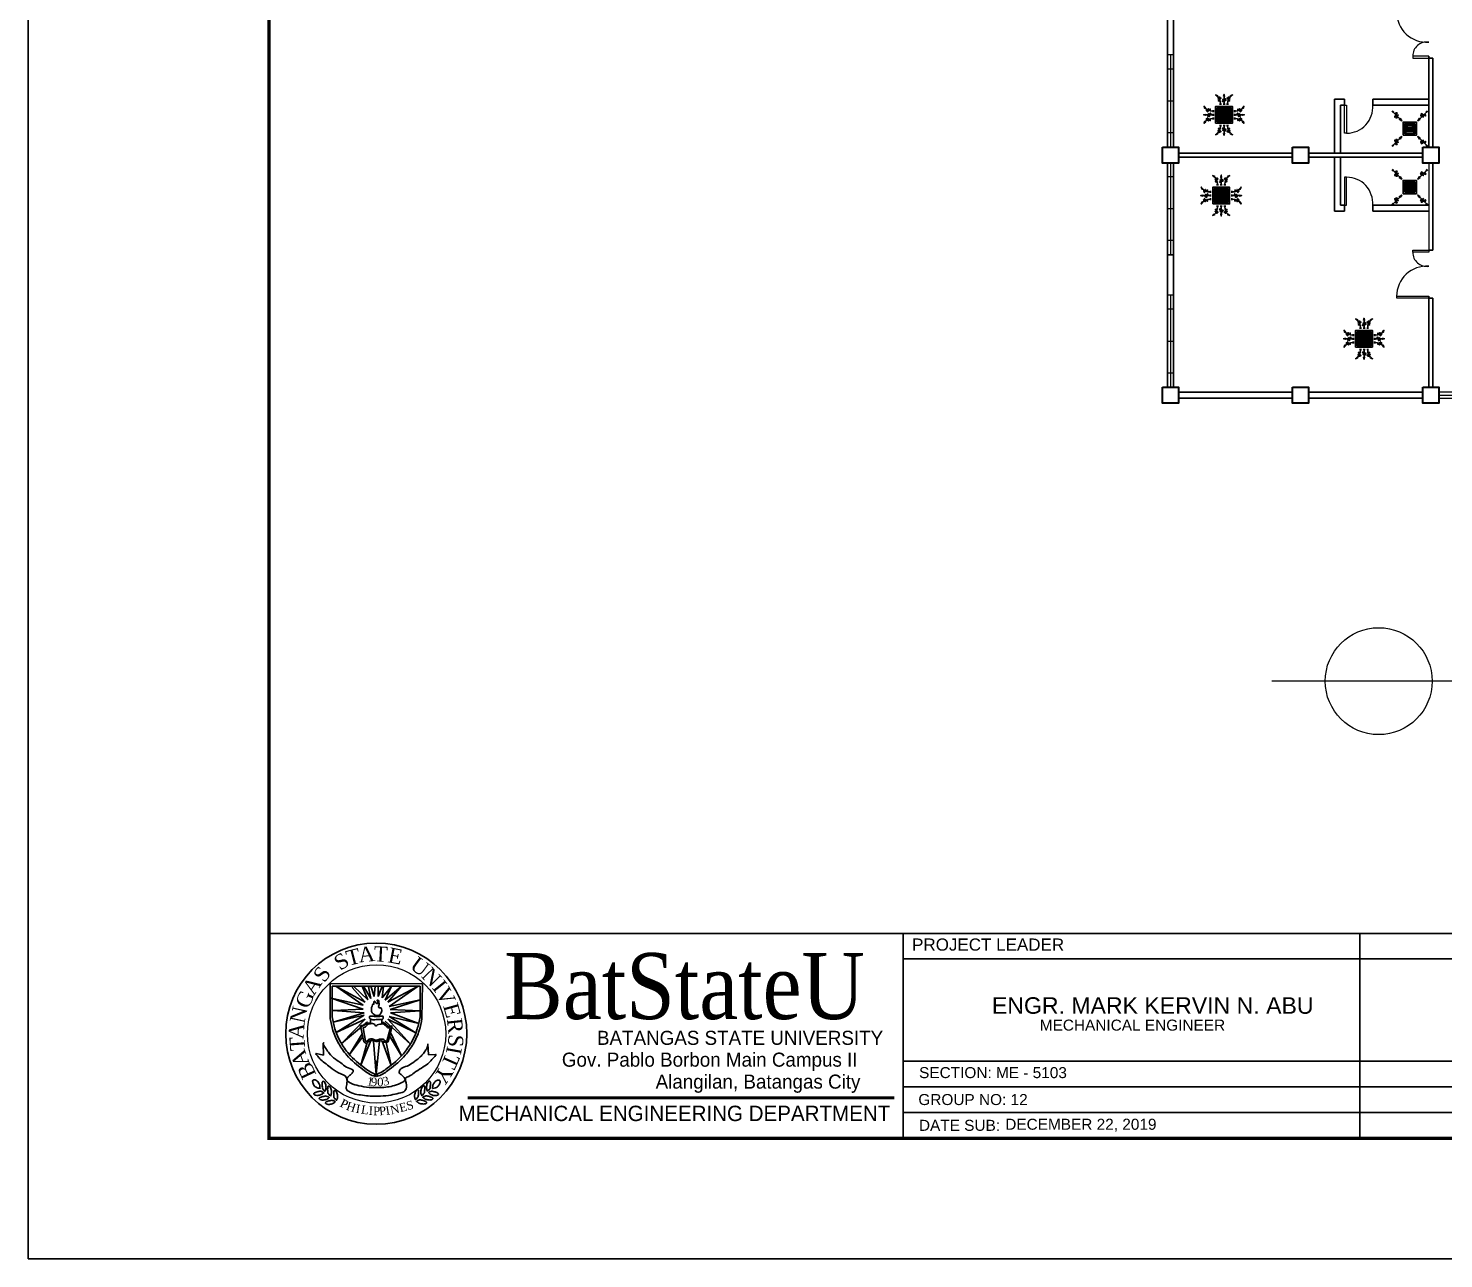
# Model space of a CAD drawing. Header units: millimetres. Extents: x 150 to 360, y 293 to 443.
# Drawn here: x 261.13 to 296.5, y 338.57 to 369.31 of the extents above; entities that cross this region are included whole.
import ezdxf
from ezdxf.enums import TextEntityAlignment as Align

# ---------------------------------------------------------------- set-up
doc = ezdxf.new("R2010")
doc.units = ezdxf.units.MM
doc.header["$MEASUREMENT"] = 0
doc.layers.add('AIR', color=7, linetype='Continuous')
doc.layers.add('template', color=7, linetype='Continuous')
doc.styles.add('arial', font='arial.ttf')
doc.styles.add('CGOTHIC', font='GOTHIC.TTF')
doc.styles.add('GARAMOND', font='GARA.TTF')
doc.styles.get("Standard").update_dxf_attribs({"font": 'arial.ttf'})

# ---------------------------------------------------------------- blocks, each defined once
blk = doc.blocks.new('GRILL-C-IN')
at = {"layer": 'AIR', "ltscale": 3}
for p, q in [((-0.623, 0.601), (-0.674, 0.651)), ((-0.601, 0.623), (-0.651, 0.674)), ((-0.637, 0.637), (-0.3, 0.3)), ((0.637, 0.637), (0.3, 0.3)), ((0.601, 0.623), (0.651, 0.674)), ((0.623, 0.601), (0.674, 0.651)), ((-0.637, -0.637), (-0.3, -0.3)), ((0.637, -0.637), (0.3, -0.3)), ((-0.623, -0.601), (-0.674, -0.651)), ((-0.601, -0.623), (-0.651, -0.674)), ((0.601, -0.623), (0.651, -0.674)), ((0.623, -0.601), (0.674, -0.651))]:
    blk.add_line(p, q, dxfattribs=at)
at = {"layer": 'AIR'}
for p, q in [((-0.188, 0.187), (0.187, -0.188)), ((0.187, 0.187), (-0.188, -0.188))]:
    blk.add_line(p, q, dxfattribs=at)
at = {"layer": 'AIR', "ltscale": 3}
for points in [[(-0.362, 0.393), (-0.393, 0.362), (-0.3, 0.3)], [(0.393, 0.362), (0.362, 0.393), (0.3, 0.3)], [(-0.362, -0.393), (-0.393, -0.362), (-0.3, -0.3)], [(0.393, -0.362), (0.362, -0.393), (0.3, -0.3)]]:
    blk.add_lwpolyline(points, close=True, dxfattribs=at)
at = {"layer": 'AIR'}
for points in [[(-0.25, -0.25), (0.25, -0.25), (0.25, 0.25), (-0.25, 0.25)], [(-0.188, -0.188), (0.187, -0.188), (0.187, 0.187), (-0.188, 0.187)], [(-0.125, -0.125), (0.125, -0.125), (0.125, 0.125), (-0.125, 0.125)], [(-0.062, -0.062), (0.062, -0.062), (0.062, 0.062), (-0.062, 0.062)]]:
    blk.add_lwpolyline(points, close=True, dxfattribs=at)
at = {"layer": 'AIR', "ltscale": 3}
for points in [[(-0.441, 0.441), (-0.512, 0.404), (-0.432, 0.514), (-0.568, 0.43), (-0.477, 0.6), (-0.561, 0.561)], [(0.441, 0.441), (0.404, 0.512), (0.514, 0.432), (0.43, 0.568), (0.6, 0.477), (0.561, 0.561)], [(-0.441, -0.441), (-0.512, -0.404), (-0.432, -0.514), (-0.568, -0.43), (-0.477, -0.6), (-0.561, -0.561)], [(0.441, -0.441), (0.404, -0.512), (0.514, -0.432), (0.43, -0.568), (0.6, -0.477), (0.561, -0.561)]]:
    blk.add_spline(points, degree=3, dxfattribs=at)
for points in [[(-0.3, 0.3), (-0.362, 0.393), (-0.393, 0.362)], [(0.3, 0.3), (0.393, 0.362), (0.362, 0.393)], [(-0.3, -0.3), (-0.362, -0.393), (-0.393, -0.362)], [(0.3, -0.3), (0.393, -0.362), (0.362, -0.393)]]:
    blk.add_solid(points, dxfattribs=at)
blk = doc.blocks.new('FCU-13000P (CASSETTE SPLIT)')
at = {"layer": 'AIR', "ltscale": 3}
for p, q in [((0, 0.523), (0, 1)), ((-0.523, 0), (-1, 0)), ((-0.558, 0.193), (-0.487, 0.193)), ((-0.558, 0.162), (-0.487, 0.162)), ((-0.558, 0.016), (-0.487, 0.016)), ((-0.193, 0.558), (-0.193, 0.487)), ((-0.162, 0.558), (-0.162, 0.487)), ((-0.016, 0.558), (-0.016, 0.487)), ((0.016, 0.558), (0.016, 0.487)), ((0.162, 0.558), (0.162, 0.487)), ((0.193, 0.558), (0.193, 0.487)), ((0.558, 0.193), (0.487, 0.193)), ((0.558, 0.162), (0.487, 0.162)), ((0.558, 0.016), (0.487, 0.016)), ((0.523, 0), (1, 0)), ((-0.558, -0.016), (-0.487, -0.016)), ((-0.558, -0.162), (-0.487, -0.162)), ((-0.558, -0.193), (-0.487, -0.193)), ((-0.193, -0.558), (-0.193, -0.487)), ((-0.162, -0.558), (-0.162, -0.487)), ((-0.016, -0.558), (-0.016, -0.487)), ((0, -0.523), (0, -1)), ((0.016, -0.558), (0.016, -0.487)), ((0.162, -0.558), (0.162, -0.487)), ((0.193, -0.558), (0.193, -0.487)), ((0.558, -0.016), (0.487, -0.016)), ((0.558, -0.162), (0.487, -0.162)), ((0.558, -0.193), (0.487, -0.193))]:
    blk.add_line(p, q, dxfattribs=at)
at = {"layer": 'AIR'}
for p, q in [((0.295, -0.295), (-0.295, 0.295)), ((0.295, 0.295), (-0.295, -0.295))]:
    blk.add_line(p, q, dxfattribs=at)
at = {"layer": 'AIR', "ltscale": 3}
for points in [[(-0.335, 0.895), (-0.311, 0.932), (-0.416, 0.973)], [(-0.022, 0.89), (0.022, 0.89), (0, 1)], [(0.335, 0.895), (0.311, 0.932), (0.416, 0.973)], [(-0.89, 0.022), (-0.89, -0.022), (-1, 0)], [(-0.895, 0.335), (-0.932, 0.311), (-0.973, 0.416)], [(0.89, 0.022), (0.89, -0.022), (1, 0)], [(0.895, 0.335), (0.932, 0.311), (0.973, 0.416)], [(-0.895, -0.335), (-0.932, -0.311), (-0.973, -0.416)], [(0.895, -0.335), (0.932, -0.311), (0.973, -0.416)], [(-0.335, -0.895), (-0.311, -0.932), (-0.416, -0.973)], [(-0.022, -0.89), (0.022, -0.89), (0, -1)], [(0.335, -0.895), (0.311, -0.932), (0.416, -0.973)]]:
    blk.add_lwpolyline(points, close=True, dxfattribs=at)
at = {"layer": 'AIR'}
for points in [[(-0.323, 0.914, -0.171809), (-0.178, 0.558), (-0.178, 0.522)], [(0.323, 0.914, 0.171809), (0.178, 0.558), (0.178, 0.522)], [(-0.914, 0.323, 0.171809), (-0.558, 0.178), (-0.522, 0.178)], [(0.914, 0.323, -0.171809), (0.558, 0.178), (0.522, 0.178)], [(-0.914, -0.323, -0.171809), (-0.558, -0.178), (-0.522, -0.178)], [(-0.323, -0.914, 0.171809), (-0.178, -0.558), (-0.178, -0.522)], [(0.323, -0.914, -0.171809), (0.178, -0.558), (0.178, -0.522)], [(0.914, -0.323, 0.171809), (0.558, -0.178), (0.522, -0.178)]]:
    blk.add_lwpolyline(points, format="xyb", dxfattribs=at)
for points in [[(-0.41, -0.41), (0.41, -0.41), (0.41, 0.41), (-0.41, 0.41)], [(-0.373, 0.31), (-0.348, 0.31), (-0.348, -0.31), (-0.373, -0.31)], [(-0.31, 0.372), (0.31, 0.372), (0.31, 0.348), (-0.31, 0.348)], [(-0.26, -0.26), (0.26, -0.26), (0.26, 0.26), (-0.26, 0.26)], [(-0.21, -0.21), (0.21, -0.21), (0.21, 0.21), (-0.21, 0.21)], [(-0.16, -0.16), (0.16, -0.16), (0.16, 0.16), (-0.16, 0.16)], [(-0.11, -0.11), (0.11, -0.11), (0.11, 0.11), (-0.11, 0.11)], [(-0.06, -0.06), (0.06, -0.06), (0.06, 0.06), (-0.06, 0.06)], [(0.372, 0.31), (0.348, 0.31), (0.348, -0.31), (0.372, -0.31)], [(-0.31, -0.373), (0.31, -0.373), (0.31, -0.348), (-0.31, -0.348)]]:
    blk.add_lwpolyline(points, close=True, dxfattribs=at)
blk.add_lwpolyline([(-0.26, -0.31), (0.26, -0.31, 0.414214), (0.31, -0.26), (0.31, 0.26, 0.414214), (0.26, 0.31), (-0.26, 0.31, 0.414214), (-0.31, 0.26), (-0.31, -0.26, 0.414214)], format="xyb", close=True, dxfattribs=at)
at = {"layer": 'AIR', "ltscale": 3}
for points in [[(-0.268, 0.84), (-0.231, 0.852), (-0.134, 0.882), (-0.422, 0.704), (0.005, 0.903), (-0.358, 0.645), (-0.239, 0.678), (-0.199, 0.69)], [(0.268, 0.84), (0.231, 0.852), (0.134, 0.882), (0.422, 0.704), (-0.005, 0.903), (0.358, 0.645), (0.239, 0.678), (0.199, 0.69)], [(-0.84, 0.268), (-0.852, 0.231), (-0.882, 0.134), (-0.704, 0.422), (-0.903, -0.005), (-0.645, 0.358), (-0.678, 0.239), (-0.69, 0.199)], [(0.84, 0.268), (0.852, 0.231), (0.882, 0.134), (0.704, 0.422), (0.903, -0.005), (0.645, 0.358), (0.678, 0.239), (0.69, 0.199)], [(-0.84, -0.268), (-0.852, -0.231), (-0.882, -0.134), (-0.704, -0.422), (-0.903, 0.005), (-0.645, -0.358), (-0.678, -0.239), (-0.69, -0.199)], [(-0.268, -0.84), (-0.231, -0.852), (-0.134, -0.882), (-0.422, -0.704), (0.005, -0.903), (-0.358, -0.645), (-0.239, -0.678), (-0.199, -0.69)], [(0.268, -0.84), (0.231, -0.852), (0.134, -0.882), (0.422, -0.704), (-0.005, -0.903), (0.358, -0.645), (0.239, -0.678), (0.199, -0.69)], [(0.84, -0.268), (0.852, -0.231), (0.882, -0.134), (0.704, -0.422), (0.903, 0.005), (0.645, -0.358), (0.678, -0.239), (0.69, -0.199)]]:
    blk.add_open_spline(points, degree=3, knots=[0.0032834, 0.0032834, 0.0032834, 0.0032834, 0.0712567, 0.1924075, 0.3347111, 0.5062145, 0.5813292, 0.5813292, 0.5813292, 0.5813292], dxfattribs=at)
for points in [[(0, 0.8), (0.077, 0.776), (-0.058, 0.755), (0.098, 0.718), (-0.087, 0.663), (0, 0.631)], [(-0.8, 0), (-0.776, -0.077), (-0.755, 0.058), (-0.718, -0.098), (-0.663, 0.087), (-0.631, 0)], [(0.8, 0), (0.776, -0.077), (0.755, 0.058), (0.718, -0.098), (0.663, 0.087), (0.631, 0)], [(0, -0.8), (0.077, -0.776), (-0.058, -0.755), (0.098, -0.718), (-0.087, -0.663), (0, -0.631)]]:
    blk.add_spline(points, degree=3, dxfattribs=at)
for points in [[(-0.416, 0.973), (-0.335, 0.895), (-0.311, 0.932)], [(0, 1), (-0.022, 0.89), (0.022, 0.89)], [(0.416, 0.973), (0.335, 0.895), (0.311, 0.932)], [(-1, 0), (-0.89, 0.022), (-0.89, -0.022)], [(-0.973, 0.416), (-0.895, 0.335), (-0.932, 0.311)], [(1, 0), (0.89, 0.022), (0.89, -0.022)], [(0.973, 0.416), (0.895, 0.335), (0.932, 0.311)], [(-0.973, -0.416), (-0.895, -0.335), (-0.932, -0.311)], [(0.973, -0.416), (0.895, -0.335), (0.932, -0.311)], [(-0.416, -0.973), (-0.335, -0.895), (-0.311, -0.932)], [(0, -1), (-0.022, -0.89), (0.022, -0.89)], [(0.416, -0.973), (0.335, -0.895), (0.311, -0.932)]]:
    blk.add_solid(points, dxfattribs=at)

msp = doc.modelspace()

# ---------------------------------------------------------------- linework, layer by layer
at = {"color": 8, "linetype": 'ByBlock', "lineweight": 25}
for p, q in [((289.604, 366.343), (289.604, 371.943)), ((289.754, 366.343), (289.754, 371.943)), ((296.129, 368.618), (296.129, 366.343)), ((296.129, 368.568), (296.229, 368.568)), ((296.229, 368.568), (296.229, 366.343)), ((293.779, 367.543), (293.779, 366.193)), ((294.729, 367.393), (294.729, 367.543)), ((289.879, 366.193), (292.729, 366.193)), ((289.879, 366.093), (292.729, 366.093)), ((293.129, 366.193), (295.979, 366.193)), ((293.129, 366.093), (295.979, 366.093)), ((293.779, 364.743), (293.779, 366.093)), ((289.604, 360.343), (289.604, 365.943)), ((289.754, 360.343), (289.754, 365.943)), ((296.229, 365.943), (296.229, 363.768)), ((296.129, 363.768), (296.229, 363.768)), ((296.129, 362.618), (296.129, 360.343)), ((296.129, 362.568), (296.229, 362.568)), ((296.229, 362.568), (296.229, 360.343)), ((289.879, 360.218), (292.729, 360.218)), ((293.129, 360.218), (295.979, 360.218)), ((289.879, 360.068), (292.729, 360.068)), ((293.129, 360.068), (295.979, 360.068))]:
    msp.add_line(p, q, dxfattribs=at)
at = {"color": 8, "linetype": 'ByBlock', "lineweight": 9}
for p, q in [((289.604, 368.656), (289.754, 368.656)), ((289.679, 368.656), (289.679, 366.343)), ((289.604, 367.5), (289.604, 368.3)), ((289.604, 368.3), (289.754, 368.3)), ((289.754, 368.3), (289.754, 366.7)), ((289.604, 367.5), (289.754, 367.5)), ((289.754, 366.7), (289.604, 366.7)), ((289.679, 365.943), (289.679, 363.656)), ((289.604, 364.812), (289.604, 365.612)), ((289.604, 365.612), (289.754, 365.612)), ((289.754, 365.612), (289.754, 364.012)), ((289.604, 364.812), (289.754, 364.812)), ((289.754, 364.012), (289.604, 364.012)), ((289.604, 363.656), (289.754, 363.656)), ((289.604, 362.656), (289.754, 362.656)), ((289.679, 362.656), (289.679, 360.343)), ((289.604, 361.5), (289.604, 362.3)), ((289.604, 362.3), (289.754, 362.3)), ((289.754, 362.3), (289.754, 360.7)), ((289.604, 361.5), (289.754, 361.5)), ((289.754, 360.7), (289.604, 360.7)), ((299.079, 360.218), (296.379, 360.218)), ((296.379, 360.143), (299.079, 360.143)), ((296.379, 360.068), (299.079, 360.068))]:
    msp.add_line(p, q, dxfattribs=at)
at = {"color": 8, "linetype": 'ByBlock', "lineweight": 25, "ltscale": 0.3}
for p, q in [((294.029, 367.543), (293.779, 367.543)), ((294.029, 367.393), (294.029, 367.543)), ((296.129, 367.543), (294.729, 367.543)), ((294.029, 367.393), (293.929, 367.393)), ((293.929, 366.193), (293.929, 367.393)), ((296.129, 367.393), (294.729, 367.393)), ((293.929, 366.093), (293.929, 364.893)), ((294.029, 364.743), (293.779, 364.743)), ((294.029, 364.893), (293.929, 364.893)), ((294.029, 364.893), (294.029, 364.743)), ((296.129, 364.893), (294.729, 364.893)), ((294.729, 364.893), (294.729, 364.743)), ((296.129, 364.743), (294.729, 364.743))]:
    msp.add_line(p, q, dxfattribs=at)
at = {"color": 8, "lineweight": 9}
for p, q in [((294.679, 366.193), (295.179, 366.193)), ((294.679, 366.093), (295.179, 366.093))]:
    msp.add_line(p, q, dxfattribs=at)
at = {"color": 8, "linetype": 'ByBlock', "lineweight": 13}
msp.add_line((296.129, 365.943), (296.129, 363.718), dxfattribs=at)
at = {"color": 0, "linetype": 'ByBlock', "lineweight": 9}
msp.add_line((297.552, 353), (292.207, 353), dxfattribs=at)
at = {"color": 8, "lineweight": 9}
for points in [[(289.604, 368.656), (289.754, 368.656), (289.754, 366.343), (289.604, 366.343)], [(289.604, 365.943), (289.754, 365.943), (289.754, 363.656), (289.604, 363.656)], [(289.604, 362.656), (289.754, 362.656), (289.754, 360.343), (289.604, 360.343)]]:
    msp.add_lwpolyline(points, close=True, dxfattribs=at)
at = {"color": 8, "lineweight": 13, "ltscale": 0.03}
for points in [[(296.129, 368.568), (296.129, 368.618), (295.729, 368.618), (295.729, 368.568)], [(294.029, 367.393), (294.079, 367.393), (294.079, 366.693), (294.029, 366.693)], [(294.029, 364.893), (294.079, 364.893), (294.079, 365.593), (294.029, 365.593)], [(296.129, 363.768), (296.129, 363.718), (295.729, 363.718), (295.729, 363.768)], [(296.129, 362.618), (296.129, 362.568), (295.329, 362.568), (295.329, 362.618)]]:
    msp.add_lwpolyline(points, close=True, dxfattribs=at)
at = {"color": 8, "linetype": 'ByBlock', "lineweight": 35}
for points in [[(289.479, 366.343), (289.879, 366.343), (289.879, 365.943), (289.479, 365.943)], [(292.729, 366.343), (293.129, 366.343), (293.129, 365.943), (292.729, 365.943)], [(295.979, 366.343), (296.379, 366.343), (296.379, 365.943), (295.979, 365.943)], [(289.479, 360.343), (289.879, 360.343), (289.879, 359.943), (289.479, 359.943)], [(292.729, 360.343), (293.129, 360.343), (293.129, 359.943), (292.729, 359.943)], [(295.979, 360.343), (296.379, 360.343), (296.379, 359.943), (295.979, 359.943)]]:
    msp.add_lwpolyline(points, close=True, dxfattribs=at)
at = {"color": 0, "linetype": 'ByBlock', "lineweight": 9}
msp.add_circle((294.88, 353), 1.336, dxfattribs=at)
at = {"color": 8, "lineweight": 13, "ltscale": 0.03}
for centre, radius, start, end in [((296.08, 369.718), 0.752, 180, 273.6952), ((296.082, 368.618), 0.353, 82.3719, 180), ((294.079, 367.345), 0.652, 270, 4.2422), ((294.079, 364.941), 0.652, 355.7578, 90), ((296.082, 363.718), 0.353, 180, 277.6281), ((296.08, 362.618), 0.752, 86.3048, 180)]:
    msp.add_arc(centre, radius, start, end, dxfattribs=at)
at = {"layer": 'template'}
for p, q in [((261.133, 408.965), (261.133, 338.569)), ((267.149, 346.698), (357.4, 346.698)), ((282.996, 346.699), (282.996, 341.578)), ((282.996, 346.698), (282.996, 341.578)), ((294.405, 346.699), (294.405, 341.578)), ((294.405, 346.698), (294.405, 341.578)), ((282.996, 346.058), (339.567, 346.058)), ((268.676, 345.442), (270.987, 345.437)), ((268.676, 344.575), (268.676, 345.442)), ((268.725, 345.379), (270.922, 345.379)), ((268.725, 344.61), (268.725, 345.379)), ((269.555, 344.982), (268.817, 345.379)), ((268.817, 345.379), (269.501, 344.906)), ((269.256, 345.379), (269.224, 345.345)), ((269.224, 345.345), (269.555, 344.982)), ((269.614, 345.036), (269.256, 345.379)), ((269.506, 345.379), (269.479, 345.379)), ((269.479, 345.379), (269.614, 345.036)), ((269.696, 345.074), (269.506, 345.379)), ((269.696, 345.379), (269.638, 345.361)), ((269.638, 345.361), (269.696, 345.074)), ((269.777, 345.117), (269.696, 345.379)), ((269.799, 345.379), (269.777, 345.117)), ((269.875, 345.379), (269.799, 345.379)), ((269.973, 345.379), (269.875, 345.123)), ((269.875, 345.123), (269.875, 345.379)), ((270.211, 345.379), (269.973, 345.085)), ((269.973, 345.085), (270.011, 345.379)), ((270.011, 345.379), (269.973, 345.379)), ((270.461, 345.379), (270.054, 345.031)), ((270.054, 345.031), (270.211, 345.379)), ((270.873, 345.379), (270.114, 344.976)), ((270.114, 344.976), (270.461, 345.379)), ((270.152, 344.873), (270.873, 345.379)), ((270.922, 344.603), (270.922, 345.379)), ((270.971, 344.575), (270.987, 345.437)), ((269.501, 344.906), (268.703, 345.079)), ((268.703, 345.079), (269.501, 344.803)), ((270.922, 345.041), (270.152, 344.873)), ((270.173, 344.792), (270.922, 345.041)), ((269.522, 344.716), (268.751, 344.482)), ((268.751, 344.482), (269.528, 344.651)), ((269.501, 344.803), (268.752, 344.77)), ((268.752, 344.77), (269.522, 344.716)), ((269.528, 344.651), (268.826, 344.22)), ((268.826, 344.22), (269.555, 344.553)), ((269.555, 344.553), (268.959, 343.944)), ((269.685, 344.561), (269.685, 344.46)), ((269.965, 344.549), (269.965, 344.448)), ((270.82, 344.214), (270.114, 344.553)), ((270.114, 344.553), (270.681, 343.932)), ((270.152, 344.618), (270.82, 344.214)), ((270.152, 344.618), (270.889, 344.45)), ((270.922, 344.759), (270.173, 344.792)), ((270.184, 344.716), (270.922, 344.759)), ((270.889, 344.45), (270.184, 344.716)), ((268.959, 343.944), (269.609, 344.488)), ((269.473, 344.185), (269.162, 343.669)), ((269.439, 344.346), (269.517, 343.991)), ((269.499, 344.339), (269.557, 344.008)), ((270.681, 343.932), (270.049, 344.505)), ((270.175, 344.31), (270.094, 344.002)), ((270.126, 343.985), (270.22, 344.349)), ((270.461, 343.642), (270.19, 344.206)), ((268.513, 343.658), (268.502, 343.934)), ((269.162, 343.669), (269.484, 344.103)), ((269.444, 343.406), (269.69, 344.022)), ((269.598, 343.968), (269.444, 343.406)), ((269.756, 344.006), (269.824, 343.168)), ((269.824, 343.168), (269.908, 344.011)), ((269.978, 344.006), (270.197, 343.4)), ((270.197, 343.4), (270.076, 343.973)), ((270.157, 344.136), (270.461, 343.642)), ((271.121, 343.936), (271.132, 343.666)), ((268.329, 343.697), (268.513, 343.658)), ((271.132, 343.666), (271.312, 343.672)), ((282.996, 343.508), (306.696, 343.508)), ((282.996, 342.864), (318.472, 342.864)), ((282.996, 342.221), (293.33, 342.221)), ((282.996, 342.221), (306.696, 342.221)), ((294.405, 342.221), (304.739, 342.221)), ((261.133, 338.569), (360.409, 338.569))]:
    msp.add_line(p, q, dxfattribs=at)
at = {"layer": 'template', "linetype": 'Continuous', "ltscale": 0.5}
msp.add_line((294.405, 346.698), (294.405, 341.578), dxfattribs=at)
at = {"layer": 'template', "linetype": 'Continuous', "lineweight": 50}
msp.add_line((272.114, 342.586), (282.774, 342.586), dxfattribs=at)
at = {"layer": 'template', "linetype": 'Continuous', "const_width": 0.0853}
msp.add_lwpolyline([(267.149, 341.578), (357.4, 341.578), (357.4, 405.957), (267.149, 405.957)], close=True, dxfattribs=at)
at = {"layer": 'template'}
msp.add_circle((269.828, 344.192), 2.263, dxfattribs=at)
at = {"layer": 'template', "lineweight": 20}
for centre, radius in [((269.828, 344.192), 2.263), ((269.836, 344.186), 1.728)]:
    msp.add_circle(centre, radius, dxfattribs=at)
at = {"layer": 'template', "start_tangent": (-1, 0)}
msp.add_spline([(269.817, 344.65), (269.748, 344.688), (269.712, 344.744), (269.712, 344.806), (269.712, 344.854), (269.727, 344.88), (269.741, 344.928), (269.763, 344.923), (269.77, 344.971), (269.784, 345.007), (269.804, 344.981), (269.841, 344.947), (269.87, 344.947), (269.867, 344.985), (269.854, 345.02), (269.857, 345.032), (269.891, 345.002), (269.891, 344.975), (269.897, 344.948), (269.897, 344.919), (269.887, 344.875), (269.913, 344.834), (269.945, 344.835), (269.966, 344.782), (269.96, 344.739), (269.929, 344.68), (269.899, 344.655), (269.861, 344.648), (269.816, 344.648), (269.818, 344.648)], degree=3, dxfattribs=at)
at = {"layer": 'template'}
for points in [[(268.676, 344.575), (268.746, 344.275), (268.893, 343.939), (269.093, 343.657), (269.495, 343.293), (269.766, 343.136), (269.821, 343.12)], [(268.725, 344.61), (268.795, 344.309), (268.942, 343.973), (269.142, 343.691), (269.544, 343.328), (269.815, 343.171), (269.87, 343.154)], [(270.922, 344.61), (270.852, 344.309), (270.706, 343.973), (270.505, 343.691), (270.103, 343.328), (269.832, 343.171), (269.778, 343.154)], [(270.971, 344.575), (270.901, 344.275), (270.755, 343.939), (270.554, 343.657), (270.152, 343.293), (269.881, 343.136), (269.827, 343.12)], [(269.439, 344.346), (269.438, 344.385), (269.495, 344.393), (269.557, 344.417), (269.633, 344.454), (269.685, 344.46), (269.685, 344.483)], [(270.219, 344.344), (270.207, 344.388), (270.146, 344.373), (270.111, 344.391), (270.085, 344.423), (270.047, 344.446), (270.016, 344.469), (269.965, 344.469)], [(269.517, 343.991), (269.566, 343.955), (269.618, 343.968), (269.653, 344.005), (269.69, 344.022), (269.743, 344.022), (269.783, 344.013), (269.824, 343.993), (269.891, 344.008), (269.931, 344.019), (269.978, 344.006), (270.076, 343.973), (270.126, 343.985)], [(269.557, 344.008), (269.612, 344.008), (269.621, 344.031), (269.659, 344.052), (269.723, 344.066), (269.783, 344.037), (269.821, 344.031), (269.871, 344.034), (269.908, 344.052), (269.963, 344.058), (269.998, 344.055), (270.03, 344.031), (270.047, 344.017), (270.094, 344.002)], [(268.41, 342.828), (268.301, 342.867), (268.251, 342.945), (268.244, 343.021), (268.254, 343.034), (268.321, 343.027), (268.388, 342.967), (268.414, 342.909), (268.422, 342.854), (268.422, 342.826), (268.415, 342.826), (268.401, 342.841), (268.399, 342.841)], [(268.516, 342.717), (268.454, 342.67), (268.367, 342.651), (268.312, 342.653), (268.269, 342.68), (268.267, 342.698), (268.309, 342.724), (268.351, 342.74), (268.403, 342.748), (268.423, 342.754), (268.462, 342.744), (268.513, 342.716), (268.515, 342.709)], [(268.543, 342.753), (268.571, 342.825), (268.564, 342.915), (268.547, 342.966), (268.509, 343.001), (268.492, 342.997), (268.478, 342.949), (268.474, 342.904), (268.481, 342.853), (268.481, 342.832), (268.502, 342.798), (268.543, 342.756), (268.55, 342.756)], [(268.682, 342.634), (268.709, 342.707), (268.702, 342.796), (268.685, 342.848), (268.647, 342.882), (268.63, 342.879), (268.616, 342.83), (268.613, 342.786), (268.62, 342.734), (268.62, 342.713), (268.64, 342.679), (268.682, 342.638), (268.688, 342.638)], [(268.833, 342.527), (268.86, 342.599), (268.853, 342.689), (268.836, 342.74), (268.798, 342.775), (268.781, 342.771), (268.767, 342.723), (268.764, 342.678), (268.771, 342.627), (268.771, 342.606), (268.791, 342.572), (268.833, 342.531), (268.84, 342.531)], [(270.811, 342.544), (270.786, 342.617), (270.797, 342.706), (270.816, 342.757), (270.855, 342.79), (270.872, 342.786), (270.884, 342.737), (270.886, 342.692), (270.877, 342.641), (270.876, 342.62), (270.854, 342.587), (270.811, 342.547), (270.804, 342.547)], [(270.966, 342.644), (270.942, 342.718), (270.952, 342.807), (270.972, 342.858), (271.011, 342.891), (271.028, 342.886), (271.04, 342.838), (271.041, 342.793), (271.032, 342.742), (271.031, 342.721), (271.009, 342.687), (270.966, 342.648), (270.959, 342.648)], [(271.109, 342.757), (271.085, 342.831), (271.095, 342.92), (271.115, 342.97), (271.154, 343.003), (271.171, 342.999), (271.183, 342.95), (271.184, 342.906), (271.175, 342.854), (271.174, 342.834), (271.152, 342.8), (271.109, 342.761), (271.102, 342.761)], [(271.135, 342.72), (271.194, 342.67), (271.281, 342.648), (271.336, 342.648), (271.381, 342.673), (271.383, 342.69), (271.342, 342.719), (271.3, 342.736), (271.249, 342.746), (271.23, 342.753), (271.19, 342.745), (271.138, 342.719), (271.136, 342.712)], [(271.245, 342.826), (271.356, 342.861), (271.409, 342.937), (271.419, 343.013), (271.41, 343.026), (271.343, 343.022), (271.274, 342.965), (271.245, 342.908), (271.235, 342.853), (271.234, 342.825), (271.24, 342.825), (271.255, 342.839), (271.257, 342.839)], [(268.654, 342.598), (268.593, 342.551), (268.505, 342.533), (268.45, 342.535), (268.407, 342.561), (268.405, 342.579), (268.448, 342.606), (268.49, 342.622), (268.541, 342.629), (268.561, 342.635), (268.6, 342.625), (268.651, 342.597), (268.653, 342.59)], [(268.805, 342.491), (268.744, 342.444), (268.656, 342.425), (268.602, 342.428), (268.558, 342.454), (268.556, 342.472), (268.599, 342.498), (268.641, 342.514), (268.692, 342.522), (268.712, 342.528), (268.751, 342.518), (268.802, 342.49), (268.804, 342.483)], [(270.836, 342.506), (270.896, 342.457), (270.983, 342.435), (271.037, 342.435), (271.082, 342.459), (271.084, 342.477), (271.043, 342.505), (271.002, 342.523), (270.951, 342.533), (270.931, 342.54), (270.892, 342.531), (270.839, 342.505), (270.837, 342.499)], [(270.992, 342.607), (271.051, 342.558), (271.138, 342.536), (271.193, 342.535), (271.238, 342.56), (271.24, 342.578), (271.199, 342.606), (271.157, 342.624), (271.106, 342.634), (271.087, 342.64), (271.047, 342.632), (270.995, 342.606), (270.993, 342.599)]]:
    msp.add_spline(points, degree=3, dxfattribs=at)
for points, end_tangent in [([(269.672, 344.631), (269.759, 344.626), (269.851, 344.622), (269.912, 344.623), (269.966, 344.629), (269.996, 344.627), (269.997, 344.598), (269.997, 344.574), (269.986, 344.553), (269.961, 344.549), (269.911, 344.544), (269.823, 344.544), (269.718, 344.542), (269.692, 344.557), (269.662, 344.577), (269.67, 344.632), (269.67, 344.638)], (-1, 0)), ([(269.499, 344.339), (269.575, 344.379), (269.627, 344.426), (269.679, 344.44), (269.731, 344.446), (269.783, 344.426), (269.804, 344.4), (269.824, 344.385), (269.853, 344.411), (269.92, 344.426), (269.984, 344.437), (270.053, 344.405), (270.1, 344.359), (270.158, 344.339), (270.175, 344.347), (270.175, 344.31)], (0, -1))]:
    msp.add_spline(points, degree=3, dxfattribs=dict(at, end_tangent=end_tangent))
for points, knots in [([(268.518, 343.963), (268.468, 343.963), (268.59, 343.8), (268.648, 343.687), (268.804, 343.548), (268.979, 343.446), (269.093, 343.331), (269.276, 343.301), (269.233, 343.208), (269.185, 343.159), (269.122, 343.12), (269.072, 343.022), (269.227, 342.934), (269.404, 342.883), (269.622, 342.845), (269.801, 342.848), (270.012, 342.844), (270.247, 342.872), (270.442, 342.952), (270.548, 343.015), (270.549, 343.083), (270.491, 343.124), (270.455, 343.175), (270.389, 343.21), (270.409, 343.278), (270.469, 343.35), (270.607, 343.373), (270.751, 343.475), (270.887, 343.568), (270.989, 343.671), (271.052, 343.765), (271.107, 343.835), (271.121, 343.924), (271.121, 343.936)], [0, 0, 0, 0, 0.050157, 0.09733, 0.169415, 0.238469, 0.297382, 0.34519, 0.361609, 0.384753, 0.415402, 0.43521, 0.480082, 0.549086, 0.637593, 0.692397, 0.728181, 0.847546, 0.920378, 0.94488, 0.959291, 0.979722, 1.010309, 1.023969, 1.046254, 1.066064, 1.119081, 1.173808, 1.241086, 1.282544, 1.318293, 1.350594, 1.379885, 1.379885, 1.379885, 1.379885]), ([(268.502, 343.957), (268.507, 343.962), (268.515, 343.966), (268.528, 343.966), (268.53, 343.966)], [3.04846765, 3.04846765, 3.04846765, 3.04846765, 3.05886904, 3.06079098, 3.06079098, 3.06079098, 3.06079098]), ([(271.312, 343.672), (271.316, 343.672), (271.341, 343.667), (271.203, 343.538), (271.119, 343.427), (270.946, 343.332), (270.787, 343.225), (270.671, 343.131), (270.546, 343.09), (270.571, 342.96), (270.602, 342.856), (270.529, 342.729), (270.377, 342.7), (270.179, 342.649), (269.936, 342.63), (269.698, 342.624), (269.487, 342.657), (269.301, 342.676), (269.167, 342.725), (269.094, 342.78), (269.068, 342.829), (269.089, 342.917), (269.108, 343.005), (269.078, 343.156), (268.862, 343.201), (268.698, 343.34), (268.546, 343.458), (268.415, 343.547), (268.371, 343.635), (268.299, 343.702), (268.327, 343.698), (268.356, 343.691)], [1.525096, 1.525096, 1.525096, 1.525096, 1.532073, 1.584612, 1.633558, 1.698069, 1.768711, 1.823631, 1.856154, 1.874433, 1.942755, 1.959564, 2.013837, 2.081716, 2.168665, 2.253261, 2.318126, 2.380396, 2.439479, 2.4572, 2.470092, 2.492272, 2.543518, 2.560297, 2.639259, 2.721631, 2.780104, 2.832648, 2.871086, 2.885372, 2.911145, 2.911145, 2.911145, 2.911145]), ([(269.797, 343.5), (269.809, 343.498), (269.83, 343.495), (269.845, 343.496), (269.857, 343.5)], [0, 0, 0, 0, 0.01145534, 0.02007474, 0.02007474, 0.02007474, 0.02007474]), ([(269.797, 343.479), (269.809, 343.478), (269.83, 343.474), (269.845, 343.476), (269.857, 343.479)], [0, 0, 0, 0, 0.01145534, 0.02007474, 0.02007474, 0.02007474, 0.02007474]), ([(269.802, 343.431), (269.812, 343.432), (269.829, 343.435), (269.842, 343.434), (269.85, 343.432)], [0.00178548, 0.00178548, 0.00178548, 0.00178548, 0.01145534, 0.01823656, 0.01823656, 0.01823656, 0.01823656]), ([(269.804, 343.41), (269.813, 343.412), (269.829, 343.414), (269.841, 343.413), (269.848, 343.412)], [0.00231179, 0.00231179, 0.00231179, 0.00231179, 0.01145534, 0.0176246, 0.0176246, 0.0176246, 0.0176246])]:
    msp.add_open_spline(points, degree=3, knots=knots, dxfattribs=at)

# ---------------------------------------------------------------- block references
at = {"layer": 'AIR'}
for name, p, xscale, yscale, zscale in [('FCU-13000P (CASSETTE SPLIT)', (291.014, 367.152), 0.5113536813550488, 0.5113536813550488, 0.5113536813550488), ('GRILL-C-IN', (295.657, 366.806), 0.6658363358532475, 0.6658363358532475, 0.6658363358532475), ('GRILL-C-IN', (295.657, 365.346), 0.6658363358532475, 0.6658363358532475, 0.6658363358532475), ('FCU-13000P (CASSETTE SPLIT)', (290.943, 365.134), 0.5113536813550488, 0.5113536813550488, 0.5113536813550488), ('FCU-13000P (CASSETTE SPLIT)', (294.513, 361.556), 0.5113536813550488, 0.5113536813550488, 0.5113536813550488)]:
    msp.add_blockref(name, p, dxfattribs=dict(at, xscale=xscale, yscale=yscale, zscale=zscale))

# ---------------------------------------------------------------- texts
at = {"layer": 'template', "style": 'arial'}
for s, height, p in [('PROJECT LEADER', 0.30409, (283.219, 346.266)), ('ENGR. MARK KERVIN N. ABU', 0.41257, (285.214, 344.689)), ('MECHANICAL ENGINEER', 0.27505, (286.41, 344.268)), ('SECTION: ME - 5103', 0.27505, (283.394, 343.081)), ('GROUP NO: 12', 0.27505, (283.375, 342.408)), ('DATE SUB:', 0.275, (283.39, 341.764)), ('DECEMBER 22, 2019', 0.27505, (285.547, 341.791))]:
    msp.add_text(s, height=height, dxfattribs=at).set_placement(p)
at = {"layer": 'template', "width": 1}
for s, height, style, p in [('BatStateU', 1.6503, 'GARAMOND', (277.534, 344.558)), ('BATANGAS STATE UNIVERSITY', 0.35128, 'CGOTHIC', (278.92, 343.912)), ('Gov. Pablo Borbon Main Campus II', 0.35128, 'CGOTHIC', (278.161, 343.367)), ('Alangilan, Batangas City', 0.35128, 'CGOTHIC', (279.369, 342.818))]:
    msp.add_text(s, height=height, dxfattribs=dict(at, style=style)).set_placement(p, align=Align.CENTER)
at = {"layer": 'template', "attachment_point": 1}
for s, insert, char_height, width, rotation in [('{\\fTimes New Roman|b0|i0|c0|p18;T}', (269.038, 346.248), 0.37713, 29.67394, 14.448), ('{\\fTimes New Roman|b0|i0|c0|p18;A}', (269.361, 346.345), 0.37713, 29.67394, 5.7185), ('{\\fTimes New Roman|b0|i0|c0|p18;T}', (269.777, 346.38), 0.37713, 0.3193, 356.815), ('{\\fTimes New Roman|b0|i0|c0|p18;E}', (270.174, 346.351), 0.37713, 29.67394, 348.6904), ('{\\fTimes New Roman|b0|i0|c0|p18;S}', (268.722, 346.072), 0.37713, 29.67394, 33.2318), ('{\\fTimes New Roman|b0|i0|c0|p18;U}', (270.866, 346.143), 0.37713, 29.67394, 323.5013), ('{\\fTimes New Roman|b0|i0|c0|p18;S}', (268.224, 345.657), 0.37713, 29.67394, 56.1104), ('{\\fTimes New Roman|b0|i0|c0|p18;N}', (271.203, 345.886), 0.37713, 29.67394, 314.1356), ('{\\fTimes New Roman|b0|i0|c0|p18;G}', (267.784, 344.943), 0.37713, 29.67394, 65.9347), ('{\\fTimes New Roman|b0|i0|c0|p18;A}', (267.949, 345.33), 0.37713, 29.67394, 56.1104), ('{\\fTimes New Roman|b0|i0|c0|p18;I}', (271.503, 345.572), 0.37713, 29.67394, 308.6454), ('{\\fTimes New Roman|b0|i0|c0|p18;V}', (271.634, 345.402), 0.37713, 29.67394, 298.2002), ('{\\fTimes New Roman|b0|i0|c0|p18;N}', (267.66, 344.505), 0.37713, 29.67394, 77.5616), ('{\\fTimes New Roman|b0|i0|c0|p18;E}', (271.859, 344.991), 0.37713, 29.67394, 285.4787), ('{\\fTimes New Roman|b0|i0|c0|p18;R}', (271.967, 344.599), 0.37713, 29.67394, 276.1995), ('{\\fTimes New Roman|b0|i0|c0|p18;A}', (267.63, 344.07), 0.37713, 29.67394, 85.537), ('{\\fTimes New Roman|b0|i0|c0|p18;T}', (267.68, 343.75), 0.37713, 29.67394, 94.2665), ('{\\fTimes New Roman|b0|i0|c0|p18;A}', (267.815, 343.317), 0.37713, 29.67394, 110.3667), ('{\\fTimes New Roman|b0|i0|c0|p18;I}', (271.973, 343.832), 0.37713, 29.67394, 259.8108), ('{\\fTimes New Roman|b0|i0|c0|p18;S}', (272.014, 344.157), 0.37713, 29.67394, 266.0586), ('{\\fTimes New Roman|b0|i0|c0|p18;B}', (267.996, 343.011), 0.37713, 29.67394, 115.1841), ('{\\fTimes New Roman|b0|i0|c0|p18;T}', (271.926, 343.587), 0.37713, 29.67394, 245.978), ('{\\fTimes New Roman|b0|i0|c0|p18;1}', (269.613, 343.116), 0.21119, 29.67394, 350.6967), ('{\\fTimes New Roman|b0|i0|c0|p18;3}', (269.966, 343.092), 0.21119, 29.67394, 14.5727), ('{\\fTimes New Roman|b0|i0|c0|p18;Y}', (271.775, 343.236), 0.37713, 29.67394, 237.494), ('{\\fTimes New Roman|b0|i0|c0|p18;9}', (269.695, 343.094), 0.21119, 29.67394, 359.8965), ('{\\fTimes New Roman|b0|i0|c0|p18;0}', (269.851, 343.09), 0.21119, 29.67394, 359.8965), ('{\\fTimes New Roman|b0|i0|c0|p18;P}', (268.991, 342.572), 0.21119, 29.67394, 333.245), ('{\\fTimes New Roman|b0|i0|c0|p18;P}', (268.997, 342.572), 0.21119, 29.67394, 333.245), ('{\\fTimes New Roman|b0|i0|c0|p18;H}', (269.124, 342.497), 0.21119, 29.67394, 342.3689), ('{\\fTimes New Roman|b0|i0|c0|p18;I}', (269.339, 342.427), 0.21119, 29.67394, 350.7446), ('{\\fTimes New Roman|b0|i0|c0|p18;L}', (269.469, 342.408), 0.21119, 29.67394, 350.6967), ('{\\fTimes New Roman|b0|i0|c0|p18;N}', (270.155, 342.376), 0.21119, 29.67394, 12.9245), ('{\\fTimes New Roman|b0|i0|c0|p18;E}', (270.377, 342.432), 0.21119, 29.67394, 14.5727), ('{\\fTimes New Roman|b0|i0|c0|p18;S}', (270.557, 342.483), 0.21119, 29.67394, 14.5727), ('{\\fTimes New Roman|b0|i0|c0|p18;I}', (269.645, 342.375), 0.21119, 29.67394, 357.8325), ('{\\fTimes New Roman|b0|i0|c0|p18;P}', (269.751, 342.365), 0.21119, 29.67394, 359.8965), ('{\\fTimes New Roman|b0|i0|c0|p18;P}', (269.884, 342.358), 0.21119, 29.67394, 7.5162), ('{\\fTimes New Roman|b0|i0|c0|p18;I}', (270.046, 342.366), 0.21119, 29.67394, 9.0391)]:
    msp.add_mtext(s, dxfattribs=dict(at, insert=insert, char_height=char_height, width=width, rotation=rotation))
at = {"layer": 'template', "linetype": 'Continuous', "lineweight": 0, "insert": (271.888, 342.392), "char_height": 0.38403, "width": 12.18966, "attachment_point": 1}
msp.add_mtext('{\\fCentury Gothic|b0|i0|c0|p34;\\C7;MECHANICAL ENGINEERING DEPARTMENT}', dxfattribs=at)

doc.saveas('drawing.dxf')
